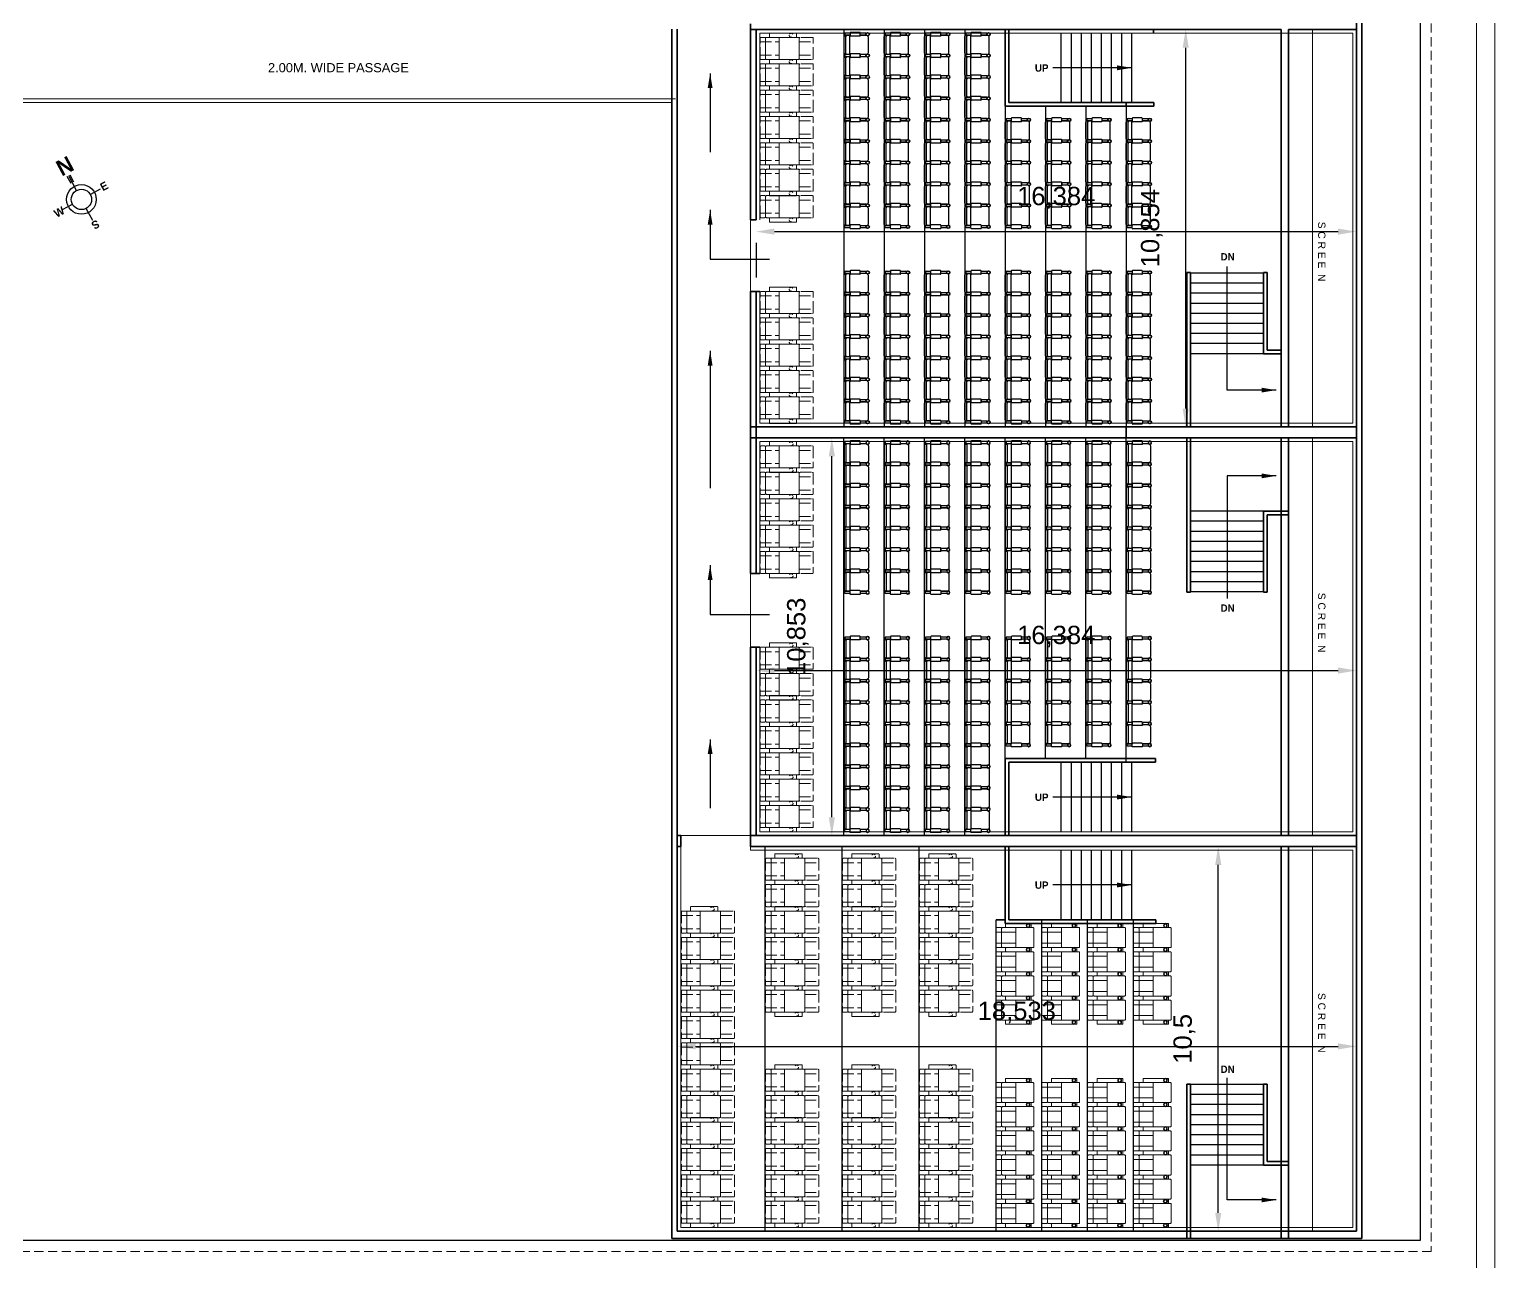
# Model space of a CAD drawing. Header units: feet. Extents: x 1354 to 2117, y 994 to 1430.
# Drawn here: x 1908.96 to 1948.95, y 1320.77 to 1354.41 of the extents above; entities that cross this region are included whole.
import ezdxf
from ezdxf.enums import TextEntityAlignment as Align

# ---------------------------------------------------------------- set-up
doc = ezdxf.new("R2010")
doc.units = ezdxf.units.FT
doc.linetypes.add('ACAD_ISO02W100', pattern=[15, 12, -3])
doc.linetypes.add('HIDDEN', pattern=[0.375, 0.25, -0.125])
for name, color, linetype, lineweight in [('door', 42, 'Continuous', 9), ('H', 253, 'Continuous', 5), ('LINE-1-KEY (DCPL)', 253, 'Continuous', 9), ('tex', 7, 'Continuous', 15), ('Text Common_TMOS', 150, 'Continuous', 20), ('wall', 7, 'Continuous', 30), ('WALL 1 RDH', 250, 'Continuous', 35), ('Wall_TMOS', 5, 'Continuous', 35), ('WIN', 230, 'Continuous', 9)]:
    doc.layers.add(name, color=color, linetype=linetype, lineweight=lineweight)
for name, color, linetype in [('Layer2', 240, 'Continuous'), ('M2 furniture', 250, 'Continuous'), ('TEXT 1 RDH', 3, 'Continuous')]:
    doc.layers.add(name, color=color, linetype=linetype)
doc.styles.add('Arial Narrow', font='arial.ttf')
doc.styles.get("Standard").update_dxf_attribs({"font": 'arial.ttf'})
doc.styles.add('STYLE1', font='arial.ttf')
doc.styles.add('TECHNICBOLD', font='teb_____.pfb', dxfattribs={"height": 0.03})
doc.dimstyles.new('2_Dim_Wrk_Medium_TMOS', dxfattribs={"dimtxt": 0.18, "dimasz": 0.15, "dimexe": 0.18, "dimexo": 0.0625, "dimgap": 0.09, "dimtad": 0, "dimdec": 3, "dimzin": 0, "dimdsep": 46, "dimtxsty": 'STYLE1', "dimblk": 'OPEN90', "dimcen": 0.09, "dimclrd": 256, "dimclre": 256, "dimclrt": 256, "dimazin": 2, "dimtfac": 1, "dimtdec": 3, "dimtofl": 0, "dimtmove": 0, "dimatfit": 3, "dimfxl": 0.18, "dimfxlon": 1, "dimtolj": 1, "dimtzin": 0, "dimlwd": -1, "dimlwe": -1, "dimarcsym": 0})
doc.dimstyles.new('ISO-25', dxfattribs={"dimtxt": 2.5, "dimasz": 2.5, "dimexe": 1.25, "dimexo": 0.625, "dimtad": 1, "dimdec": 3, "dimtxsty": 'Standard', "dimcen": 2.5, "dimadec": 0, "dimazin": 0, "dimtfac": 1, "dimtmove": 0, "dimatfit": 3, "dimfxl": 1, "dimarcsym": 0})

# ---------------------------------------------------------------- blocks, each defined once
blk = doc.blocks.new('28 in ctc rec')
at = {"linetype": 'ACAD_ISO02W100', "lineweight": 13}
for p, q in [((153621.5, -12152.6, 0), (153621.5, -12137.8, 0)), ((153635.5, -12152.6, 0), (153635.5, -12137.8, 0)), ((153621.5, -12194, 0), (153621.5, -12174, 0)), ((153635.5, -12194, 0), (153635.5, -12174, 0))]:
    blk.add_line(p, q, dxfattribs=at)
at = {"color": 5, "linetype": 'ACAD_ISO02W100', "lineweight": 13, "elevation": 0}
for points in [[(153617.7, -12137.8), (153639.2, -12137.8, -0.414214), (153640.1, -12138.7), (153640.1, -12151.7, -0.414214), (153639.2, -12152.6), (153617.7, -12152.6, -0.414214), (153616.8, -12151.7), (153616.8, -12138.7, -0.414214)], [(153617.7, -12194), (153639.2, -12194, 0.414214), (153640.1, -12193), (153640.1, -12189.2, 0.414214), (153639.2, -12188.3), (153617.7, -12188.3, 0.414214), (153616.8, -12189.2), (153616.8, -12193, 0.414214)]]:
    blk.add_lwpolyline(points, format="xyb", close=True, dxfattribs=at)
at = {"color": 1, "lineweight": 13, "elevation": 0}
for points in [[(153616.8, -12174), (153640.1, -12174), (153640.1, -12153.6, 0.414214), (153639.2, -12152.6), (153617.7, -12152.6, 0.414214), (153616.8, -12153.6)], [(153616.3, -12184.2), (153612.7, -12184.2, -0.414214), (153612.2, -12183.8), (153612.2, -12155.9, -0.414214), (153612.7, -12155.4), (153616.3, -12155.4, -0.414214), (153616.8, -12155.9), (153616.8, -12183.8, -0.414214)], [(153612.7, -12184.2), (153616.3, -12184.2, 0.414214), (153616.8, -12183.8), (153616.8, -12155.9, 0.414214), (153616.3, -12155.4), (153612.7, -12155.4, 0.414214), (153612.2, -12155.9), (153612.2, -12183.8, 0.414214)], [(153644.2, -12184.2), (153640.6, -12184.2, -0.414214), (153640.1, -12183.8), (153640.1, -12155.9, -0.414214), (153640.6, -12155.4), (153644.2, -12155.4, -0.414214), (153644.7, -12155.9), (153644.7, -12183.8, -0.414214)], [(153640.6, -12184.2), (153644.2, -12184.2, 0.414214), (153644.7, -12183.8), (153644.7, -12155.9, 0.414214), (153644.2, -12155.4), (153640.6, -12155.4, 0.414214), (153640.1, -12155.9), (153640.1, -12183.8, 0.414214)], [(153617.7, -12188.3), (153639.2, -12188.3, 0.414214), (153640.1, -12187.4), (153640.1, -12174), (153616.8, -12174), (153616.8, -12187.4, 0.414214)]]:
    blk.add_lwpolyline(points, format="xyb", close=True, dxfattribs=at)
at = {"color": 42, "linetype": 'HIDDEN', "lineweight": 13}
for centre in [(153614.5, -12161.2, 0), (153642.4, -12161.2, 0)]:
    blk.add_circle(centre, 2.07, dxfattribs=at)
blk = doc.blocks.new('sofa 25ctc')
at = {"linetype": 'ACAD_ISO02W100', "lineweight": 13}
for p, q in [((5538.648, 489.3, 0.003), (5538.648, 488.784, 0.003)), ((5538.935, 489.3, 0.003), (5538.935, 488.784, 0.003))]:
    blk.add_line(p, q, dxfattribs=at)
at = {"color": 5, "linetype": 'ACAD_ISO02W100', "lineweight": 13, "elevation": 0.003}
blk.add_lwpolyline([(5539.031, 489.3), (5538.552, 489.3, 0.414214), (5538.528, 489.276), (5538.528, 489.178, 0.414214), (5538.552, 489.154), (5539.031, 489.154, 0.414214), (5539.055, 489.178), (5539.055, 489.276, 0.414214)], format="xyb", close=True, dxfattribs=at)
at = {"color": 1, "lineweight": 13, "elevation": 0.003}
for points in [[(5539.031, 489.154), (5538.552, 489.154, 0.414214), (5538.528, 489.13), (5538.528, 488.784), (5539.055, 488.784), (5539.055, 489.13, 0.414214)], [(5538.432, 489.048), (5538.516, 489.048, -0.414214), (5538.528, 489.036), (5538.528, 488.391, -0.414214), (5538.516, 488.379), (5538.432, 488.379, -0.414214), (5538.42, 488.391), (5538.42, 489.036, -0.414214)], [(5538.516, 489.048), (5538.432, 489.048, 0.414214), (5538.42, 489.036), (5538.42, 488.391, 0.414214), (5538.432, 488.379), (5538.516, 488.379, 0.414214), (5538.528, 488.391), (5538.528, 489.036, 0.414214)], [(5539.055, 488.784), (5538.528, 488.784), (5538.528, 488.331, 0.414214), (5538.552, 488.307), (5539.031, 488.307, 0.414214), (5539.055, 488.331)], [(5539.067, 489.048), (5539.151, 489.048, -0.414214), (5539.163, 489.036), (5539.163, 488.391, -0.414214), (5539.151, 488.379), (5539.067, 488.379, -0.414214), (5539.055, 488.391), (5539.055, 489.036, -0.414214)], [(5539.151, 489.048), (5539.067, 489.048, 0.414214), (5539.055, 489.036), (5539.055, 488.391, 0.414214), (5539.067, 488.379), (5539.151, 488.379, 0.414214), (5539.163, 488.391), (5539.163, 489.036, 0.414214)]]:
    blk.add_lwpolyline(points, format="xyb", close=True, dxfattribs=at)
at = {"color": 116, "true_color": 0x136734}
for centre, radius in [((5538.474, 488.459, 0.003), 0.0491), ((5538.474, 488.459, 0.003), 0.0441), ((5539.109, 488.459, 0.003), 0.0491), ((5539.109, 488.459, 0.003), 0.0441)]:
    blk.add_circle(centre, radius, dxfattribs=at)
blk = doc.blocks.new('22 CTC CHAIR')
at = {"layer": 'M2 furniture', "ltscale": 50}
for p, q in [((-0.7, 18.8), (-0.7, 3.2)), ((1.3, 20.8), (7.6, 20.8)), ((1.4, 23.1), (7.6, 23.1)), ((1.4, 20.9), (7.6, 20.9)), ((7.6, 20.6), (7.6, 23.4)), ((8.1, 23.9), (17.6, 23.9)), ((8.1, 20.1), (17.6, 20.1)), ((18.1, 23.4), (18.1, 20.6)), ((18.1, 23.1), (23.4, 23.1)), ((18.1, 20.9), (23.4, 20.9)), ((18.1, 20.7), (21.3, 20.7)), ((18.3, 20.7), (18.3, 1.3)), ((22.2, 19.6), (22.2, 19.6)), ((22.3, 19.6), (22.3, 2.4)), ((23.4, 23.1), (23.4, 20.9)), ((24.3, 19.6), (24.3, 2.4)), ((1.3, 1.2), (7.6, 1.2)), ((1.4, 1.1), (7.6, 1.1)), ((7.6, 1.4), (7.6, -1.4)), ((8.1, 1.9), (17.6, 1.9)), ((8.1, 1.9), (17.6, 1.9)), ((18.1, -1.4), (18.1, 1.4)), ((18.1, 1.3), (21.3, 1.3)), ((18.1, 1.1), (23.4, 1.1)), ((23.4, -1.1), (23.4, 1.1)), ((1.4, -1.1), (7.6, -1.1)), ((8.1, -1.9), (17.6, -1.9)), ((18.1, -1.1), (23.4, -1.1)), ((22.2, -2.4), (22.2, -2.4))]:
    blk.add_line(p, q, dxfattribs=at)
for centre, radius in [((0, 22), 1.75), ((0, 22), 1.5), ((0, 0), 1.75), ((0, 0), 1.5)]:
    blk.add_circle(centre, radius, dxfattribs=at)
for centre, radius, start, end in [((1.3, 18.8, 0), 2, 90, 180), ((8.1, 23.4, 0), 0.5, 90, 180), ((8.1, 20.6, 0), 0.5, 180, 270), ((17.6, 23.4), 0.5, 0, 90), ((17.6, 20.6), 0.5, 270, 0), ((21.3, 19.7, 0), 1, 0, 90), ((23.3, 19.6), 1, 0, 180), ((1.3, 3.2, 0), 2, 180, 270), ((8.1, 1.4, 0), 0.5, 90, 180), ((8.1, 1.4, 0), 0.5, 90, 180), ((17.6, 1.4), 0.5, 0, 90), ((17.6, 1.4), 0.5, 0, 90), ((21.3, 2.3, 0), 1, 270, 0), ((23.3, 2.4), 1, 180, 0), ((8.1, -1.4, 0), 0.5, 180, 270), ((17.6, -1.4), 0.5, 270, 0)]:
    blk.add_arc(centre, radius, start, end, dxfattribs=at)
blk = doc.blocks.new('_Open90')
at = {"color": 0, "linetype": 'ByBlock', "lineweight": -2}
for p, q in [((0, 0), (-1, 0)), ((-0.5, 0.5), (0, 0)), ((0, 0), (-0.5, -0.5))]:
    blk.add_line(p, q, dxfattribs=at)
blk = doc.blocks.new('*D56')
at = {"color": 0, "lineweight": -2}
for p, q in [((1928.794, 1336.917), (1928.794, 1335.657)), ((1929.294, 1336.907), (1944.678, 1336.907)), ((1945.178, 1336.917), (1945.178, 1335.657))]:
    blk.add_line(p, q, dxfattribs=at)
at = {"color": 0}
for points in [[(1929.294, 1336.99), (1929.294, 1336.823), (1928.794, 1336.907)], [(1944.678, 1336.823), (1944.678, 1336.99), (1945.178, 1336.907)]]:
    blk.add_solid(points, dxfattribs=at)
at = {"layer": 'DEFPOINTS', "color": 0}
for p in [(1928.794, 1337.542), (1945.178, 1337.542), (1945.178, 1336.907)]:
    blk.add_point(p, dxfattribs=at)
at = {"color": 0, "insert": (1936.986, 1337.832), "char_height": 0.5, "attachment_point": 5}
blk.add_mtext('16,384', dxfattribs=at)
blk = doc.blocks.new('*D57')
at = {"color": 0, "lineweight": -2}
for p, q in [((1931.314, 1343.255), (1932.113, 1343.255)), ((1930.863, 1332.902), (1930.863, 1342.755)), ((1931.314, 1332.402), (1932.113, 1332.402))]:
    blk.add_line(p, q, dxfattribs=at)
at = {"color": 0}
for points in [[(1930.946, 1342.755), (1930.779, 1342.755), (1930.863, 1343.255)], [(1930.779, 1332.902), (1930.946, 1332.902), (1930.863, 1332.402)]]:
    blk.add_solid(points, dxfattribs=at)
at = {"layer": 'DEFPOINTS', "color": 0}
for p in [(1930.689, 1343.255), (1930.863, 1343.255), (1930.689, 1332.402)]:
    blk.add_point(p, dxfattribs=at)
at = {"color": 0, "insert": (1929.937, 1337.828), "char_height": 0.5, "attachment_point": 5, "rotation": 90}
blk.add_mtext('10,853', dxfattribs=at)
blk = doc.blocks.new('*D58')
at = {"color": 0, "lineweight": -2}
for p, q in [((1927.144, 1326.647), (1944.678, 1326.647)), ((1926.644, 1326.34), (1926.644, 1325.397)), ((1945.178, 1326.34), (1945.178, 1325.397))]:
    blk.add_line(p, q, dxfattribs=at)
at = {"color": 0}
for points in [[(1927.144, 1326.73), (1927.144, 1326.563), (1926.644, 1326.647)], [(1944.678, 1326.563), (1944.678, 1326.73), (1945.178, 1326.647)]]:
    blk.add_solid(points, dxfattribs=at)
at = {"layer": 'DEFPOINTS', "color": 0}
for p in [(1926.644, 1326.965), (1945.178, 1326.965), (1945.178, 1326.647)]:
    blk.add_point(p, dxfattribs=at)
at = {"color": 0, "insert": (1935.911, 1327.572), "char_height": 0.5, "attachment_point": 5}
blk.add_mtext('18,533', dxfattribs=at)
blk = doc.blocks.new('*D59')
at = {"color": 0, "lineweight": -2}
for p, q in [((1941.002, 1332.102), (1942.658, 1332.102)), ((1941.408, 1322.102), (1941.408, 1331.602)), ((1941.002, 1321.602), (1942.658, 1321.602))]:
    blk.add_line(p, q, dxfattribs=at)
at = {"color": 0}
for points in [[(1941.492, 1331.602), (1941.325, 1331.602), (1941.408, 1332.102)], [(1941.325, 1322.102), (1941.492, 1322.102), (1941.408, 1321.602)]]:
    blk.add_solid(points, dxfattribs=at)
at = {"layer": 'DEFPOINTS', "color": 0}
for p in [(1940.377, 1332.102), (1941.408, 1332.102), (1940.377, 1321.602)]:
    blk.add_point(p, dxfattribs=at)
at = {"color": 0, "insert": (1940.483, 1326.852), "char_height": 0.5, "attachment_point": 5, "rotation": 90}
blk.add_mtext('10,5', dxfattribs=at)
blk = doc.blocks.new('*D60')
at = {"color": 0, "lineweight": -2}
for p, q in [((1928.794, 1348.583), (1928.794, 1347.638)), ((1929.294, 1348.888), (1944.678, 1348.888)), ((1945.178, 1348.583), (1945.178, 1347.638))]:
    blk.add_line(p, q, dxfattribs=at)
at = {"color": 0}
for points in [[(1929.294, 1348.971), (1929.294, 1348.804), (1928.794, 1348.888)], [(1944.678, 1348.804), (1944.678, 1348.971), (1945.178, 1348.888)]]:
    blk.add_solid(points, dxfattribs=at)
at = {"layer": 'DEFPOINTS', "color": 0}
for p in [(1928.794, 1349.208), (1945.178, 1349.208), (1945.178, 1348.888)]:
    blk.add_point(p, dxfattribs=at)
at = {"color": 0, "insert": (1936.986, 1349.813), "char_height": 0.5, "attachment_point": 5}
blk.add_mtext('16,384', dxfattribs=at)
blk = doc.blocks.new('*D61')
at = {"color": 0, "lineweight": -2}
for p, q in [((1940.898, 1354.409), (1941.771, 1354.409)), ((1940.521, 1344.055), (1940.521, 1353.909)), ((1940.898, 1343.555), (1941.771, 1343.555))]:
    blk.add_line(p, q, dxfattribs=at)
at = {"color": 0}
for points in [[(1940.604, 1353.909), (1940.437, 1353.909), (1940.521, 1354.409)], [(1940.437, 1344.055), (1940.604, 1344.055), (1940.521, 1343.555)]]:
    blk.add_solid(points, dxfattribs=at)
at = {"layer": 'DEFPOINTS', "color": 0}
for p in [(1940.273, 1354.409), (1940.521, 1354.409), (1940.273, 1343.555)]:
    blk.add_point(p, dxfattribs=at)
at = {"color": 0, "insert": (1939.595, 1348.982), "char_height": 0.5, "attachment_point": 5, "rotation": 90}
blk.add_mtext('10,854', dxfattribs=at)

msp = doc.modelspace()

# ---------------------------------------------------------------- linework, layer by layer
at = {"color": 116, "true_color": 0x136734}
for p, q in [((1931.194, 1354.408), (1931.194, 1343.555)), ((1932.294, 1354.408), (1932.294, 1343.555)), ((1933.394, 1354.408), (1933.394, 1343.555)), ((1934.494, 1354.408), (1934.494, 1343.555)), ((1937.1241, 1352.408), (1937.1241, 1354.3088)), ((1937.3991, 1352.408), (1937.3991, 1354.3088)), ((1937.6741, 1352.408), (1937.6741, 1354.3088)), ((1937.9491, 1352.408), (1937.9491, 1354.3088)), ((1938.2241, 1352.408), (1938.2241, 1354.3088)), ((1938.4991, 1352.408), (1938.4991, 1354.3088)), ((1938.7741, 1352.408), (1938.7741, 1354.3088)), ((1939.0491, 1352.408), (1939.0491, 1354.3088)), ((1935.594, 1352.308), (1935.594, 1343.555)), ((1936.694, 1352.308), (1936.694, 1343.555)), ((1937.794, 1352.308), (1937.794, 1343.555)), ((1938.894, 1352.408), (1938.894, 1343.555)), ((1942.6476, 1347.755), (1940.6476, 1347.755)), ((1942.6476, 1347.48), (1940.6476, 1347.48)), ((1942.6476, 1347.205), (1940.6476, 1347.205)), ((1942.6476, 1347.205), (1940.6476, 1347.205)), ((1942.6476, 1346.93), (1940.6476, 1346.93)), ((1942.6476, 1346.655), (1940.6476, 1346.655)), ((1942.6476, 1346.38), (1940.6476, 1346.38)), ((1942.6476, 1346.105), (1940.6476, 1346.105)), ((1942.6476, 1345.83), (1940.6476, 1345.83)), ((1942.6476, 1345.555), (1940.6476, 1345.555)), ((1931.194, 1332.402), (1931.194, 1343.255)), ((1932.294, 1332.402), (1932.294, 1343.255)), ((1933.394, 1332.402), (1933.394, 1343.255)), ((1934.494, 1332.402), (1934.494, 1343.255)), ((1935.594, 1334.502), (1935.594, 1343.255)), ((1936.694, 1334.502), (1936.694, 1343.255)), ((1937.794, 1334.502), (1937.794, 1343.255)), ((1938.894, 1334.402), (1938.894, 1343.255)), ((1942.6476, 1341.255), (1940.6476, 1341.255)), ((1942.6476, 1340.98), (1940.6476, 1340.98)), ((1942.6476, 1340.705), (1940.6476, 1340.705)), ((1942.6476, 1340.43), (1940.6476, 1340.43)), ((1942.6476, 1340.155), (1940.6476, 1340.155)), ((1942.6476, 1339.88), (1940.6476, 1339.88)), ((1942.6476, 1339.605), (1940.6476, 1339.605)), ((1942.6476, 1339.605), (1940.6476, 1339.605)), ((1942.6476, 1339.33), (1940.6476, 1339.33)), ((1942.6476, 1339.055), (1940.6476, 1339.055)), ((1937.1241, 1332.502), (1937.1241, 1334.4028)), ((1937.3991, 1332.502), (1937.3991, 1334.4028)), ((1937.6741, 1332.502), (1937.6741, 1334.4028)), ((1937.9491, 1332.502), (1937.9491, 1334.4028)), ((1938.2241, 1332.502), (1938.2241, 1334.4028)), ((1938.4991, 1332.502), (1938.4991, 1334.4028)), ((1938.7741, 1332.502), (1938.7741, 1334.4028)), ((1939.0491, 1332.502), (1939.0491, 1334.4028)), ((1935.594, 1332.402), (1935.594, 1332.502)), ((1929.0442, 1321.602), (1929.0442, 1332.102)), ((1931.1442, 1321.602), (1931.1442, 1332.102)), ((1933.2442, 1321.602), (1933.2442, 1332.102)), ((1937.1241, 1330.102), (1937.1241, 1332.0028)), ((1937.3991, 1330.102), (1937.3991, 1332.0028)), ((1937.6741, 1330.102), (1937.6741, 1332.0028)), ((1937.9491, 1330.102), (1937.9491, 1332.0028)), ((1938.2241, 1330.102), (1938.2241, 1332.0028)), ((1938.4991, 1330.102), (1938.4991, 1332.0028)), ((1938.7741, 1330.102), (1938.7741, 1332.0028)), ((1939.0491, 1330.102), (1939.0491, 1332.0028)), ((1935.3442, 1321.602), (1935.3442, 1330.102)), ((1936.5942, 1321.602), (1936.5942, 1330.102)), ((1936.5942, 1321.602), (1936.5942, 1330.102)), ((1937.8442, 1321.602), (1937.8442, 1330.102)), ((1939.0942, 1321.602), (1939.0942, 1330.102)), ((1942.6476, 1325.6068), (1940.6476, 1325.6068)), ((1942.6476, 1325.3318), (1940.6476, 1325.3318)), ((1942.6476, 1325.0568), (1940.6476, 1325.0568)), ((1942.6476, 1325.0568), (1940.6476, 1325.0568)), ((1942.6476, 1324.7818), (1940.6476, 1324.7818)), ((1942.6476, 1324.5068), (1940.6476, 1324.5068)), ((1942.6476, 1324.2318), (1940.6476, 1324.2318)), ((1942.6476, 1323.9568), (1940.6476, 1323.9568)), ((1942.6476, 1323.6818), (1940.6476, 1323.6818)), ((1942.6476, 1323.4068), (1940.6476, 1323.4068))]:
    msp.add_line(p, q, dxfattribs=at)
at = {"color": 7, "lineweight": 20}
for points in [[(1863.1819, 1388.9386), (1948.9531, 1388.9386), (1948.9531, 1308.7994), (1863.1819, 1308.7994)], [(1863.6819, 1388.4386), (1948.4531, 1388.4386), (1948.4531, 1309.2994), (1863.6819, 1309.2994)]]:
    msp.add_lwpolyline(points, close=True, dxfattribs=at)
at = {"layer": 'door'}
for p, q in [((1928.6442, 1349.208), (1928.6442, 1347.255)), ((1928.6442, 1339.555), (1928.6442, 1337.542)), ((1928.6442, 1332.402), (1926.7442, 1332.402))]:
    msp.add_line(p, q, dxfattribs=at)
at = {"layer": 'H', "linetype": 'HIDDEN'}
msp.add_lwpolyline([(1865.7271, 1386.4444), (1947.2222, 1386.4444), (1947.2222, 1321.044), (1865.7271, 1321.044)], close=True, dxfattribs=at)
at = {"layer": 'LINE-1-KEY (DCPL)'}
msp.add_line((1928.6442, 1332.102), (1928.6442, 1332.002), dxfattribs=at)
for points in [[(1928.894, 1349.208), (1928.894, 1354.3088), (1945.0776, 1354.3088), (1945.0776, 1343.655), (1928.894, 1343.655), (1928.894, 1347.255)], [(1928.894, 1339.555), (1928.894, 1343.155), (1945.0776, 1343.155), (1945.0776, 1332.502), (1928.894, 1332.502), (1928.894, 1337.542)], [(1928.6442, 1332.002), (1945.0776, 1332.002), (1945.0776, 1321.702), (1926.7442, 1321.702), (1926.7442, 1332.102)]]:
    msp.add_lwpolyline(points, dxfattribs=at)
at = {"layer": 'wall'}
for p, q in [((1910.1016, 1350.1988), (1909.998, 1350.3917)), ((1910.2513, 1350.0121), (1910.0365, 1350.4123)), ((1910.1785, 1350.2401), (1910.075, 1350.433)), ((1910.896, 1350.0433), (1910.6269, 1349.8989)), ((1909.8689, 1349.4921), (1910.1381, 1349.6365)), ((1910.6914, 1349.192), (1910.5136, 1349.5233))]:
    msp.add_line(p, q, dxfattribs=at)
msp.add_lwpolyline([(1866.0271, 1386.1444), (1946.9222, 1386.1444), (1946.9222, 1321.344), (1866.0271, 1321.344)], close=True, dxfattribs=at)
for radius in [0.4048, 0.2774]:
    msp.add_circle((1910.3825, 1349.7677), radius, dxfattribs=at)
at = {"layer": 'Wall_TMOS'}
for p, q in [((1945.3276, 1321.402), (1945.3276, 1359.665)), ((1928.6442, 1354.5588), (1928.6442, 1349.208)), ((1926.4942, 1352.4086), (1926.4942, 1354.413)), ((1926.6442, 1352.5586), (1926.6442, 1354.413)), ((1928.644, 1354.4088), (1943.1276, 1354.4088)), ((1928.794, 1349.208), (1928.794, 1354.4088)), ((1935.594, 1354.408), (1935.594, 1352.308)), ((1935.694, 1354.408), (1935.694, 1352.408)), ((1939.6444, 1354.3088), (1939.6442, 1354.4088)), ((1943.1276, 1343.555), (1943.1276, 1354.4088)), ((1943.3276, 1354.4088), (1945.1776, 1354.4088)), ((1943.3276, 1343.555), (1943.3276, 1354.4088)), ((1945.1776, 1321.602), (1945.1776, 1354.4088)), ((1926.6442, 1321.602), (1926.6442, 1352.5586)), ((1926.4942, 1321.402), (1926.4942, 1352.4086)), ((1939.6493, 1352.308), (1935.594, 1352.308)), ((1939.6491, 1352.408), (1935.694, 1352.408)), ((1938.894, 1352.308), (1938.894, 1352.408)), ((1939.6493, 1352.308), (1939.6491, 1352.408)), ((1928.6442, 1349.208), (1928.6442, 1351.908)), ((1928.6442, 1349.208), (1928.794, 1349.208)), ((1940.5476, 1343.555), (1940.5476, 1347.7675)), ((1940.6476, 1347.7675), (1940.5476, 1347.7675)), ((1940.6476, 1343.555), (1940.6476, 1347.7675)), ((1942.7476, 1347.7675), (1942.6476, 1347.7675)), ((1942.7476, 1346.058), (1942.7476, 1347.7675)), ((1928.6442, 1347.255), (1928.6442, 1339.555)), ((1928.6442, 1339.555), (1928.6442, 1347.255)), ((1928.894, 1347.255), (1928.6442, 1347.255)), ((1928.794, 1339.555), (1928.794, 1347.255)), ((1945.1776, 1343.555), (1928.6442, 1343.555)), ((1938.894, 1343.255), (1938.894, 1343.555)), ((1945.1776, 1343.255), (1928.6442, 1343.255)), ((1940.5476, 1343.255), (1940.5476, 1339.0424)), ((1940.6476, 1343.255), (1940.6476, 1339.0424)), ((1943.1276, 1332.402), (1943.1276, 1343.255)), ((1943.3276, 1332.402), (1943.3276, 1343.255)), ((1942.7476, 1340.7519), (1942.7476, 1339.0424)), ((1928.894, 1339.555), (1928.6442, 1339.555)), ((1940.6476, 1339.0424), (1940.5476, 1339.0424)), ((1942.7476, 1339.0424), (1942.6476, 1339.0424)), ((1928.6442, 1337.542), (1928.6442, 1332.402)), ((1928.6442, 1332.102), (1928.6442, 1337.542)), ((1928.894, 1337.542), (1928.6442, 1337.542)), ((1928.794, 1332.402), (1928.794, 1337.542)), ((1935.594, 1332.402), (1935.594, 1334.502)), ((1939.6928, 1334.502), (1935.594, 1334.502)), ((1935.694, 1332.402), (1935.694, 1334.402)), ((1939.6928, 1334.402), (1935.694, 1334.402)), ((1939.6928, 1334.502), (1939.6928, 1334.402)), ((1926.7442, 1332.402), (1926.6442, 1332.402)), ((1926.7442, 1332.102), (1926.7442, 1332.402)), ((1945.1776, 1332.402), (1928.6442, 1332.402)), ((1926.7442, 1332.102), (1926.6442, 1332.102)), ((1945.1776, 1332.102), (1928.6442, 1332.102)), ((1935.594, 1332.102), (1935.594, 1330.002)), ((1935.694, 1332.102), (1935.694, 1330.102)), ((1943.1276, 1321.402), (1943.1276, 1332.102)), ((1943.3276, 1321.402), (1943.3276, 1332.102)), ((1935.594, 1330.102), (1935.3442, 1330.102)), ((1939.7038, 1330.002), (1935.594, 1330.002)), ((1939.7036, 1330.102), (1935.694, 1330.102)), ((1939.7038, 1330.002), (1939.7036, 1330.102)), ((1940.5476, 1321.4068), (1940.5476, 1325.6194)), ((1940.6476, 1325.6194), (1940.5476, 1325.6194)), ((1940.6476, 1321.4068), (1940.6476, 1325.6194)), ((1942.7476, 1325.6194), (1942.6476, 1325.6194)), ((1942.7476, 1323.9099), (1942.7476, 1325.6194)), ((1945.3276, 1321.402), (1926.4942, 1321.402)), ((1945.1776, 1321.602), (1926.6442, 1321.602))]:
    msp.add_line(p, q, dxfattribs=at)
at = {"layer": 'Wall_TMOS', "lineweight": 0}
for p, q in [((1943.9776, 1343.555), (1943.9776, 1354.4088)), ((1943.9776, 1332.402), (1943.9776, 1343.255)), ((1943.9776, 1321.602), (1943.9776, 1332.102))]:
    msp.add_line(p, q, dxfattribs=at)
at = {"layer": 'Wall_TMOS'}
for points in [[(1936.9276, 1359.665), (1936.9276, 1359.4595), (1937.0776, 1359.4595), (1937.0776, 1359.4595), (1945.1776, 1359.4595), (1945.1776, 1343.555), (1928.794, 1343.555), (1928.794, 1347.255)], [(1928.794, 1349.208), (1928.794, 1354.4088)], [(1943.1276, 1345.555), (1942.6476, 1345.555), (1942.6476, 1347.7675)], [(1943.1276, 1345.655), (1942.7476, 1345.655), (1942.7476, 1347.7675)], [(1928.794, 1339.555), (1928.794, 1343.255), (1945.1776, 1343.255), (1945.1776, 1332.402), (1928.794, 1332.402), (1928.794, 1337.542)], [(1943.3276, 1341.255), (1942.6476, 1341.255), (1942.6476, 1339.0424)], [(1943.3276, 1341.155), (1942.7476, 1341.155), (1942.7476, 1339.0424)], [(1943.3276, 1323.4068), (1942.6476, 1323.4068), (1942.6476, 1325.6194)], [(1943.3276, 1323.5068), (1942.7476, 1323.5068), (1942.7476, 1325.6194)]]:
    msp.add_lwpolyline(points, dxfattribs=at)
at = {"layer": 'WIN'}
for p, q in [((1889.9367, 1352.513), (1926.5942, 1352.513)), ((1889.9367, 1352.413), (1926.4942, 1352.413))]:
    msp.add_line(p, q, dxfattribs=at)

# ---------------------------------------------------------------- block references
at = {"color": 116, "true_color": 0x136734, "yscale": 1.03937007873957, "zscale": 1.03937007873957, "rotation": 90}
for p, xscale in [((2443.9079, 7086.4701, -0.0029), -1.03937007873957), ((2445.1579, 7086.4701, -0.0029), -1.03937007873957), ((2446.4079, 7086.4701, -0.0029), -1.03937007873957), ((2447.6579, 7086.4701, -0.0029), -1.03937007873957), ((2443.9079, 7085.8101, -0.0029), -1.03937007873957), ((2445.1579, 7085.8101, -0.0029), -1.03937007873957), ((2446.4079, 7085.8101, -0.0029), -1.03937007873957), ((2447.6579, 7085.8101, -0.0029), -1.03937007873957), ((2443.9079, 7085.1501, -0.0029), -1.03937007873957), ((2445.1579, 7085.1501, -0.0029), -1.03937007873957), ((2446.4079, 7085.1501, -0.0029), -1.03937007873957), ((2447.6579, 7085.1501, -0.0029), -1.03937007873957), ((2443.9079, 7084.4901, -0.0029), -1.03937007873957), ((2445.1579, 7084.4901, -0.0029), -1.03937007873957), ((2446.4079, 7084.4901, -0.0029), -1.03937007873957), ((2447.6579, 7084.4901, -0.0029), -1.03937007873957), ((2443.9079, 7082.2426, -0.0029), -1.03937007873957), ((2445.1579, 7082.2426, -0.0029), -1.03937007873957), ((2446.4079, 7082.2426, -0.0029), -1.03937007873957), ((2447.6579, 7082.2426, -0.0029), -1.03937007873957), ((2443.9079, 7081.5826, -0.0029), -1.03937007873957), ((2445.1579, 7081.5826, -0.0029), -1.03937007873957), ((2446.4079, 7081.5826, -0.0029), -1.03937007873957), ((2447.6579, 7081.5826, -0.0029), -1.03937007873957), ((2443.9079, 7080.9226, -0.0029), -1.03937007873957), ((2445.1579, 7080.9226, -0.0029), -1.03937007873957), ((2446.4079, 7080.9226, -0.0029), -1.03937007873957), ((2447.6579, 7080.9226, -0.0029), -1.03937007873957), ((2443.9079, 7080.2626, -0.0029), -1.03937007873957), ((2445.1579, 7080.2626, -0.0029), -1.03937007873957), ((2446.4079, 7080.2626, -0.0029), -1.03937007873957), ((2447.6579, 7080.2626, -0.0029), -1.03937007873957), ((2443.9079, 7079.6026, -0.0029), -1.03937007873957), ((2445.1579, 7079.6026, -0.0029), -1.03937007873957), ((2446.4079, 7079.6026, -0.0029), -1.03937007873957), ((2447.6579, 7079.6026, -0.0029), -1.03937007873957), ((2443.9079, -4434.7662, -0.0029), 1.03937007873957), ((2445.1579, -4434.7662, -0.0029), 1.03937007873957), ((2446.4079, -4434.7662, -0.0029), 1.03937007873957), ((2447.6579, -4434.7662, -0.0029), 1.03937007873957)]:
    msp.add_blockref('sofa 25ctc', p, dxfattribs=dict(at, xscale=xscale))
at = {"layer": 'TEXT 1 RDH', "lineweight": -2, "xscale": 0.026554545454559, "yscale": 0.026554545454559, "zscale": 0.026554545454559, "rotation": 180}
for p in [(1931.8404, 1354.2761), (1932.9404, 1354.2761), (1934.0404, 1354.2761), (1935.1404, 1354.2761), (1931.8404, 1353.6919), (1932.9404, 1353.6919), (1934.0404, 1353.6919), (1935.1404, 1353.6919), (1931.8404, 1353.1077), (1932.9404, 1353.1077), (1934.0404, 1353.1077), (1935.1404, 1353.1077), (1931.8404, 1352.5235), (1932.9404, 1352.5235), (1934.0404, 1352.5235), (1935.1404, 1352.5235), (1931.8404, 1351.9393), (1932.9404, 1351.9393), (1934.0404, 1351.9393), (1935.1404, 1351.9393), (1936.2404, 1351.9393), (1937.3404, 1351.9393), (1938.4404, 1351.9393), (1939.5404, 1351.9393), (1931.8404, 1351.3551), (1932.9404, 1351.3551), (1934.0404, 1351.3551), (1935.1404, 1351.3551), (1936.2404, 1351.3551), (1937.3404, 1351.3551), (1938.4404, 1351.3551), (1939.5404, 1351.3551), (1931.8404, 1350.7709), (1932.9404, 1350.7709), (1934.0404, 1350.7709), (1935.1404, 1350.7709), (1936.2404, 1350.7709), (1937.3404, 1350.7709), (1938.4404, 1350.7709), (1939.5404, 1350.7709), (1931.8404, 1350.1867), (1932.9404, 1350.1867), (1934.0404, 1350.1867), (1935.1404, 1350.1867), (1936.2404, 1350.1867), (1937.3404, 1350.1867), (1938.4404, 1350.1867), (1939.5404, 1350.1867), (1931.8404, 1349.6025), (1932.9404, 1349.6025), (1934.0404, 1349.6025), (1935.1404, 1349.6025), (1936.2404, 1349.6025), (1937.3404, 1349.6025), (1938.4404, 1349.6025), (1939.5404, 1349.6025), (1931.8404, 1347.7732), (1932.9404, 1347.7732), (1934.0404, 1347.7732), (1935.1404, 1347.7732), (1936.2404, 1347.7732), (1937.3404, 1347.7732), (1938.4404, 1347.7732), (1939.5404, 1347.7732), (1931.8404, 1347.189), (1932.9404, 1347.189), (1934.0404, 1347.189), (1935.1404, 1347.189), (1936.2404, 1347.189), (1937.3404, 1347.189), (1938.4404, 1347.189), (1939.5404, 1347.189), (1931.8404, 1346.6048), (1932.9404, 1346.6048), (1934.0404, 1346.6048), (1935.1404, 1346.6048), (1936.2404, 1346.6048), (1937.3404, 1346.6048), (1938.4404, 1346.6048), (1939.5404, 1346.6048), (1931.8404, 1346.0206), (1932.9404, 1346.0206), (1934.0404, 1346.0206), (1935.1404, 1346.0206), (1936.2404, 1346.0206), (1937.3404, 1346.0206), (1938.4404, 1346.0206), (1939.5404, 1346.0206), (1931.8404, 1345.4364), (1932.9404, 1345.4364), (1934.0404, 1345.4364), (1935.1404, 1345.4364), (1936.2404, 1345.4364), (1937.3404, 1345.4364), (1938.4404, 1345.4364), (1939.5404, 1345.4364), (1931.8404, 1344.8522), (1932.9404, 1344.8522), (1934.0404, 1344.8522), (1935.1404, 1344.8522), (1936.2404, 1344.8522), (1937.3404, 1344.8522), (1938.4404, 1344.8522), (1939.5404, 1344.8522), (1931.8404, 1344.268), (1932.9404, 1344.268), (1934.0404, 1344.268), (1935.1404, 1344.268), (1936.2404, 1344.268), (1937.3404, 1344.268), (1938.4404, 1344.268), (1939.5404, 1344.268)]:
    msp.add_blockref('22 CTC CHAIR', p, dxfattribs=at)
at = {"layer": 'TEXT 1 RDH', "lineweight": -2, "xscale": -0.026554545454559, "yscale": 0.026554545454559, "zscale": 0.026554545454559}
for p in [(1931.8404, 1342.542), (1932.9404, 1342.542), (1934.0404, 1342.542), (1935.1404, 1342.542), (1936.2404, 1342.542), (1937.3404, 1342.542), (1938.4404, 1342.542), (1939.5404, 1342.542), (1931.8404, 1341.9578), (1932.9404, 1341.9578), (1934.0404, 1341.9578), (1935.1404, 1341.9578), (1936.2404, 1341.9578), (1937.3404, 1341.9578), (1938.4404, 1341.9578), (1939.5404, 1341.9578), (1931.8404, 1341.3736), (1932.9404, 1341.3736), (1934.0404, 1341.3736), (1935.1404, 1341.3736), (1936.2404, 1341.3736), (1937.3404, 1341.3736), (1938.4404, 1341.3736), (1939.5404, 1341.3736), (1931.8404, 1340.7894), (1932.9404, 1340.7894), (1934.0404, 1340.7894), (1935.1404, 1340.7894), (1936.2404, 1340.7894), (1937.3404, 1340.7894), (1938.4404, 1340.7894), (1939.5404, 1340.7894), (1931.8404, 1340.2052), (1932.9404, 1340.2052), (1934.0404, 1340.2052), (1935.1404, 1340.2052), (1936.2404, 1340.2052), (1937.3404, 1340.2052), (1938.4404, 1340.2052), (1939.5404, 1340.2052), (1931.8404, 1339.621), (1932.9404, 1339.621), (1934.0404, 1339.621), (1935.1404, 1339.621), (1936.2404, 1339.621), (1937.3404, 1339.621), (1938.4404, 1339.621), (1939.5404, 1339.621), (1931.8404, 1339.0368), (1932.9404, 1339.0368), (1934.0404, 1339.0368), (1935.1404, 1339.0368), (1936.2404, 1339.0368), (1937.3404, 1339.0368), (1938.4404, 1339.0368), (1939.5404, 1339.0368), (1931.8404, 1337.2074), (1932.9404, 1337.2074), (1934.0404, 1337.2074), (1935.1404, 1337.2074), (1936.2404, 1337.2074), (1937.3404, 1337.2074), (1938.4404, 1337.2074), (1939.5404, 1337.2074), (1931.8404, 1336.6232), (1932.9404, 1336.6232), (1934.0404, 1336.6232), (1935.1404, 1336.6232), (1936.2404, 1336.6232), (1937.3404, 1336.6232), (1938.4404, 1336.6232), (1939.5404, 1336.6232), (1931.8404, 1336.039), (1932.9404, 1336.039), (1934.0404, 1336.039), (1935.1404, 1336.039), (1936.2404, 1336.039), (1937.3404, 1336.039), (1938.4404, 1336.039), (1939.5404, 1336.039), (1931.8404, 1335.4548), (1932.9404, 1335.4548), (1934.0404, 1335.4548), (1935.1404, 1335.4548), (1936.2404, 1335.4548), (1937.3404, 1335.4548), (1938.4404, 1335.4548), (1939.5404, 1335.4548), (1931.8404, 1334.8706), (1932.9404, 1334.8706), (1934.0404, 1334.8706), (1935.1404, 1334.8706), (1936.2404, 1334.8706), (1937.3404, 1334.8706), (1938.4404, 1334.8706), (1939.5404, 1334.8706), (1931.8404, 1334.2864), (1932.9404, 1334.2864), (1934.0404, 1334.2864), (1935.1404, 1334.2864), (1931.8404, 1333.7022), (1932.9404, 1333.7022), (1934.0404, 1333.7022), (1935.1404, 1333.7022), (1931.8404, 1333.118), (1932.9404, 1333.118), (1934.0404, 1333.118), (1935.1404, 1333.118), (1931.8404, 1332.5338), (1932.9404, 1332.5338), (1934.0404, 1332.5338), (1935.1404, 1332.5338)]:
    msp.add_blockref('22 CTC CHAIR', p, dxfattribs=at)
at = {"layer": 'WALL 1 RDH', "linetype": 'ByBlock', "yscale": 0.0258299658519718, "zscale": 0.0258299658519718, "rotation": 270}
for p, xscale in [((2243.8755, -2614.3291), -0.0258299658519718), ((2243.8755, -2615.0491), -0.0258299658519718), ((2243.8755, -2615.7691), -0.0258299658519718), ((2243.8755, -2616.4891), -0.0258299658519718), ((2243.8755, -2617.2091), -0.0258299658519718), ((2243.8755, -2617.9291), -0.0258299658519718), ((2243.8755, -2618.6491), -0.0258299658519718), ((2243.8755, -2621.2639), -0.0258299658519718), ((2243.8755, -2621.9839), -0.0258299658519718), ((2243.8755, -2622.7039), -0.0258299658519718), ((2243.8755, -2623.4239), -0.0258299658519718), ((2243.8755, -2624.1439), -0.0258299658519718), ((2243.8755, 5310.9538), 0.0258299658519718), ((2243.8755, 5310.2338), 0.0258299658519718), ((2243.8755, 5309.5138), 0.0258299658519718), ((2243.8755, 5308.7938), 0.0258299658519718), ((2243.8755, 5308.0738), 0.0258299658519718), ((2243.8755, 5305.459), 0.0258299658519718), ((2243.8755, 5304.739), 0.0258299658519718), ((2243.8755, 5304.019), 0.0258299658519718), ((2243.8755, 5303.299), 0.0258299658519718), ((2243.8755, 5302.579), 0.0258299658519718), ((2243.8755, 5301.859), 0.0258299658519718), ((2243.8755, 5301.139), 0.0258299658519718), ((2244.0258, 5299.699), 0.0258299658519718), ((2246.1258, 5299.699), 0.0258299658519718), ((2248.2258, 5299.699), 0.0258299658519718), ((2244.0258, 5298.979), 0.0258299658519718), ((2246.1258, 5298.979), 0.0258299658519718), ((2248.2258, 5298.979), 0.0258299658519718), ((2241.7258, 5298.259), 0.0258299658519718), ((2244.0258, 5298.259), 0.0258299658519718), ((2246.1258, 5298.259), 0.0258299658519718), ((2248.2258, 5298.259), 0.0258299658519718), ((2241.7258, 5297.539), 0.0258299658519718), ((2244.0258, 5297.539), 0.0258299658519718), ((2246.1258, 5297.539), 0.0258299658519718), ((2248.2258, 5297.539), 0.0258299658519718), ((2241.7258, 5296.819), 0.0258299658519718), ((2244.0258, 5296.819), 0.0258299658519718), ((2246.1258, 5296.819), 0.0258299658519718), ((2248.2258, 5296.819), 0.0258299658519718), ((2241.7258, 5296.099), 0.0258299658519718), ((2244.0258, 5296.099), 0.0258299658519718), ((2246.1258, 5296.099), 0.0258299658519718), ((2248.2258, 5296.099), 0.0258299658519718), ((2241.7258, 5295.379), 0.0258299658519718), ((2241.7258, 5294.659), 0.0258299658519718), ((2241.7258, 5293.939), 0.0258299658519718), ((2244.0258, 5293.939), 0.0258299658519718), ((2246.1258, 5293.939), 0.0258299658519718), ((2248.2258, 5293.939), 0.0258299658519718), ((2241.7258, 5293.219), 0.0258299658519718), ((2244.0258, 5293.219), 0.0258299658519718), ((2246.1258, 5293.219), 0.0258299658519718), ((2248.2258, 5293.219), 0.0258299658519718), ((2241.7258, 5292.499), 0.0258299658519718), ((2244.0258, 5292.499), 0.0258299658519718), ((2246.1258, 5292.499), 0.0258299658519718), ((2248.2258, 5292.499), 0.0258299658519718), ((2241.7258, 5291.779), 0.0258299658519718), ((2244.0258, 5291.779), 0.0258299658519718), ((2246.1258, 5291.779), 0.0258299658519718), ((2248.2258, 5291.779), 0.0258299658519718), ((2241.7258, 5291.059), 0.0258299658519718), ((2244.0258, 5291.059), 0.0258299658519718), ((2246.1258, 5291.059), 0.0258299658519718), ((2248.2258, 5291.059), 0.0258299658519718), ((2241.7258, 5290.339), 0.0258299658519718), ((2244.0258, 5290.339), 0.0258299658519718), ((2246.1258, 5290.339), 0.0258299658519718), ((2248.2258, 5290.339), 0.0258299658519718)]:
    msp.add_blockref('28 in ctc rec', p, dxfattribs=dict(at, xscale=xscale))

# ---------------------------------------------------------------- texts
at = {"style": 'TECHNICBOLD'}
for s, height, rotation, p in [('N', 0.4368, 28.22088, (1910.0329, 1350.4863)), ('E', 0.2184, 28.22088, (1911.0541, 1350.0337)), ('W', 0.2184, 28.22088, (1909.8288, 1349.3275)), ('S', 0.2184, 208.22088, (1910.7153, 1349.1744))]:
    msp.add_text(s, height=height, rotation=rotation, dxfattribs=at).set_placement(p, align=Align.CENTER)
at = {"layer": 'tex', "attachment_point": 9}
for s, insert, char_height, width in [('\\pxqd;2.00M. WIDE PASSAGE', (1921.8581, 1353.2345), 0.25, 6.383345), ('\\pxqc,t2;{\\fCentury Gothic|b1|i0|c0|p34;UP}', (1936.9651, 1353.2517), 0.2, 0.749532), ('\\pxqc,t2;{\\fCentury Gothic|b1|i0|c0|p34;DN}', (1942.0392, 1348.1018), 0.2, 0.749532), ('\\pxqc,t2;{\\fCentury Gothic|b1|i0|c0|p34;DN}', (1942.0392, 1338.5122), 0.2, 0.749532), ('\\pxqc,t2;{\\fCentury Gothic|b1|i0|c0|p34;UP}', (1936.9651, 1333.3457), 0.2, 0.749532), ('\\pxqc,t2;{\\fCentury Gothic|b1|i0|c0|p34;UP}', (1936.9651, 1330.9457), 0.2, 0.749532), ('\\pxqc,t2;{\\fCentury Gothic|b1|i0|c0|p34;DN}', (1942.0392, 1325.9232), 0.2, 0.749532)]:
    msp.add_mtext(s, dxfattribs=dict(at, insert=insert, char_height=char_height, width=width))
at = {"layer": 'Text Common_TMOS', "char_height": 0.2, "width": 2.516362, "attachment_point": 1, "rotation": 270, "style": 'Arial Narrow'}
for insert in [(1944.3339, 1349.6006), (1944.3339, 1339.4719), (1944.3339, 1328.5487)]:
    msp.add_mtext('\\pxqc;S C R E E  N', dxfattribs=dict(at, insert=insert))

# ---------------------------------------------------------------- dimensions: what is measured, and where the dimension line sits
for base, p1, p2, picture, middle in [((1940.5208, 1354.4088), (1940.2728, 1343.555), (1940.2728, 1354.4088), '*D61', (1939.5953, 1348.9819)), ((1930.8627, 1343.255), (1930.6891, 1332.402), (1930.6891, 1343.255), '*D57', (1929.9373, 1337.8285)), ((1941.4082, 1332.102), (1940.3767, 1321.602), (1940.3767, 1332.102), '*D59', (1940.4828, 1326.852))]:
    dim = msp.add_linear_dim(base=base, p1=p1, p2=p2, angle=90, dimstyle='ISO-25', override={"dimtxt": 0.5, "dimasz": 0.5})
    dim.commit()
    dim.dimension.update_dxf_attribs({"geometry": picture, "text_midpoint": middle})
for base, p1, p2, picture, middle in [((1945.1776, 1348.8877), (1928.794, 1349.208), (1945.1776, 1349.208), '*D60', (1936.9858, 1349.8132)), ((1945.1776, 1336.9066), (1928.794, 1337.542), (1945.1776, 1337.542), '*D56', (1936.9858, 1337.8321)), ((1945.1776, 1326.6466), (1926.6442, 1326.9653), (1945.1776, 1326.9653), '*D58', (1935.9109, 1327.572))]:
    dim = msp.add_linear_dim(base=base, p1=p1, p2=p2, dimstyle='ISO-25', override={"dimtxt": 0.5, "dimasz": 0.5})
    dim.commit()
    dim.dimension.update_dxf_attribs({"geometry": picture, "text_midpoint": middle})

# ---------------------------------------------------------------- leaders
at = {"layer": 'Layer2'}
for points in [[(1939.0491, 1353.3584), (1936.898, 1353.3584)], [(1927.5413, 1353.2075), (1927.5413, 1351.0564)], [(1927.5413, 1349.4783), (1927.5413, 1348.1359), (1929.1574, 1348.1359)], [(1942.99, 1344.5612), (1941.6476, 1344.5612), (1941.6476, 1347.9386)], [(1927.5413, 1345.6327), (1927.5413, 1341.8888)], [(1942.99, 1342.2202), (1941.6476, 1342.2202), (1941.6476, 1338.8713)], [(1927.5413, 1339.7813), (1927.5413, 1338.439), (1929.1574, 1338.439)], [(1927.5413, 1335.0258), (1927.5413, 1333.1539)], [(1939.0491, 1333.4524), (1936.898, 1333.4524)], [(1939.0491, 1331.0524), (1936.898, 1331.0524)], [(1942.99, 1322.4547), (1941.6476, 1322.4547), (1941.6476, 1325.7905)]]:
    msp.add_leader(points, dimstyle='2_Dim_Wrk_Medium_TMOS', override={"dimasz": 0.4, "dimfxl": 0.125}, dxfattribs=at)

doc.saveas('drawing.dxf')
